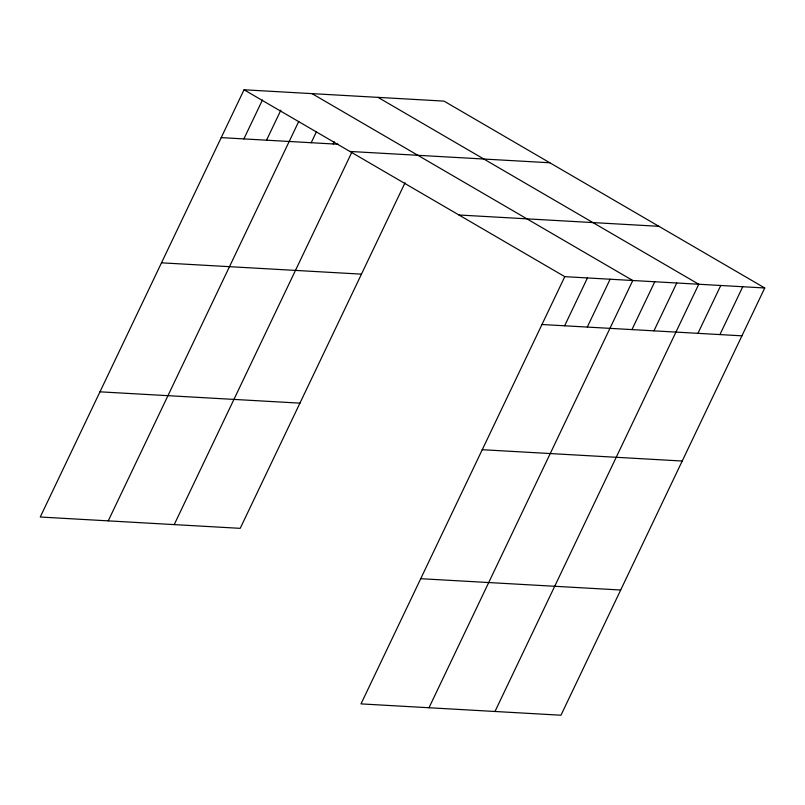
<?xml version="1.0" encoding="UTF-8"?>
<svg xmlns="http://www.w3.org/2000/svg" width="805" height="805" viewBox="0 0 805 805"><rect width="100%" height="100%" fill="white"/><g stroke="black" fill="none" stroke-linecap="round" stroke-linejoin="round"><path stroke-width="1.21" d="M764.75 287.979L564.788 276.658L361.002 703.892L560.964 715.222L764.75 287.979L443.998 101.108L244.036 89.778L40.25 517.021L240.212 528.342L405.036 182.785M243.875 138.913L262.45 99.971M266.536 140.191L280.865 110.154M108.242 520.865L298.746 121.444M311.193 142.727L316.496 131.597M333.19 143.964L334.246 141.74M174.222 524.598L351.956 151.984M564.627 325.794L587.449 277.946M587.288 327.072L610.11 279.224M428.995 707.746L632.77 280.512L312.018 93.632M631.945 329.597L654.767 281.76M653.942 330.845L676.764 282.998M494.984 711.479L698.76 284.246L378.008 97.365M697.935 333.34L720.757 285.493M719.932 334.578L742.753 286.741M221.214 137.625L338.08 144.246M349.883 151.451L549.845 162.771M458.941 214.995L658.903 226.316M161.493 262.822L361.455 274.143M541.966 324.506L741.928 335.826M99.971 391.824L299.933 403.144M482.245 449.703L682.207 461.024M420.723 578.694L620.685 590.015M244.036 89.778L564.788 276.658"/></g></svg>
